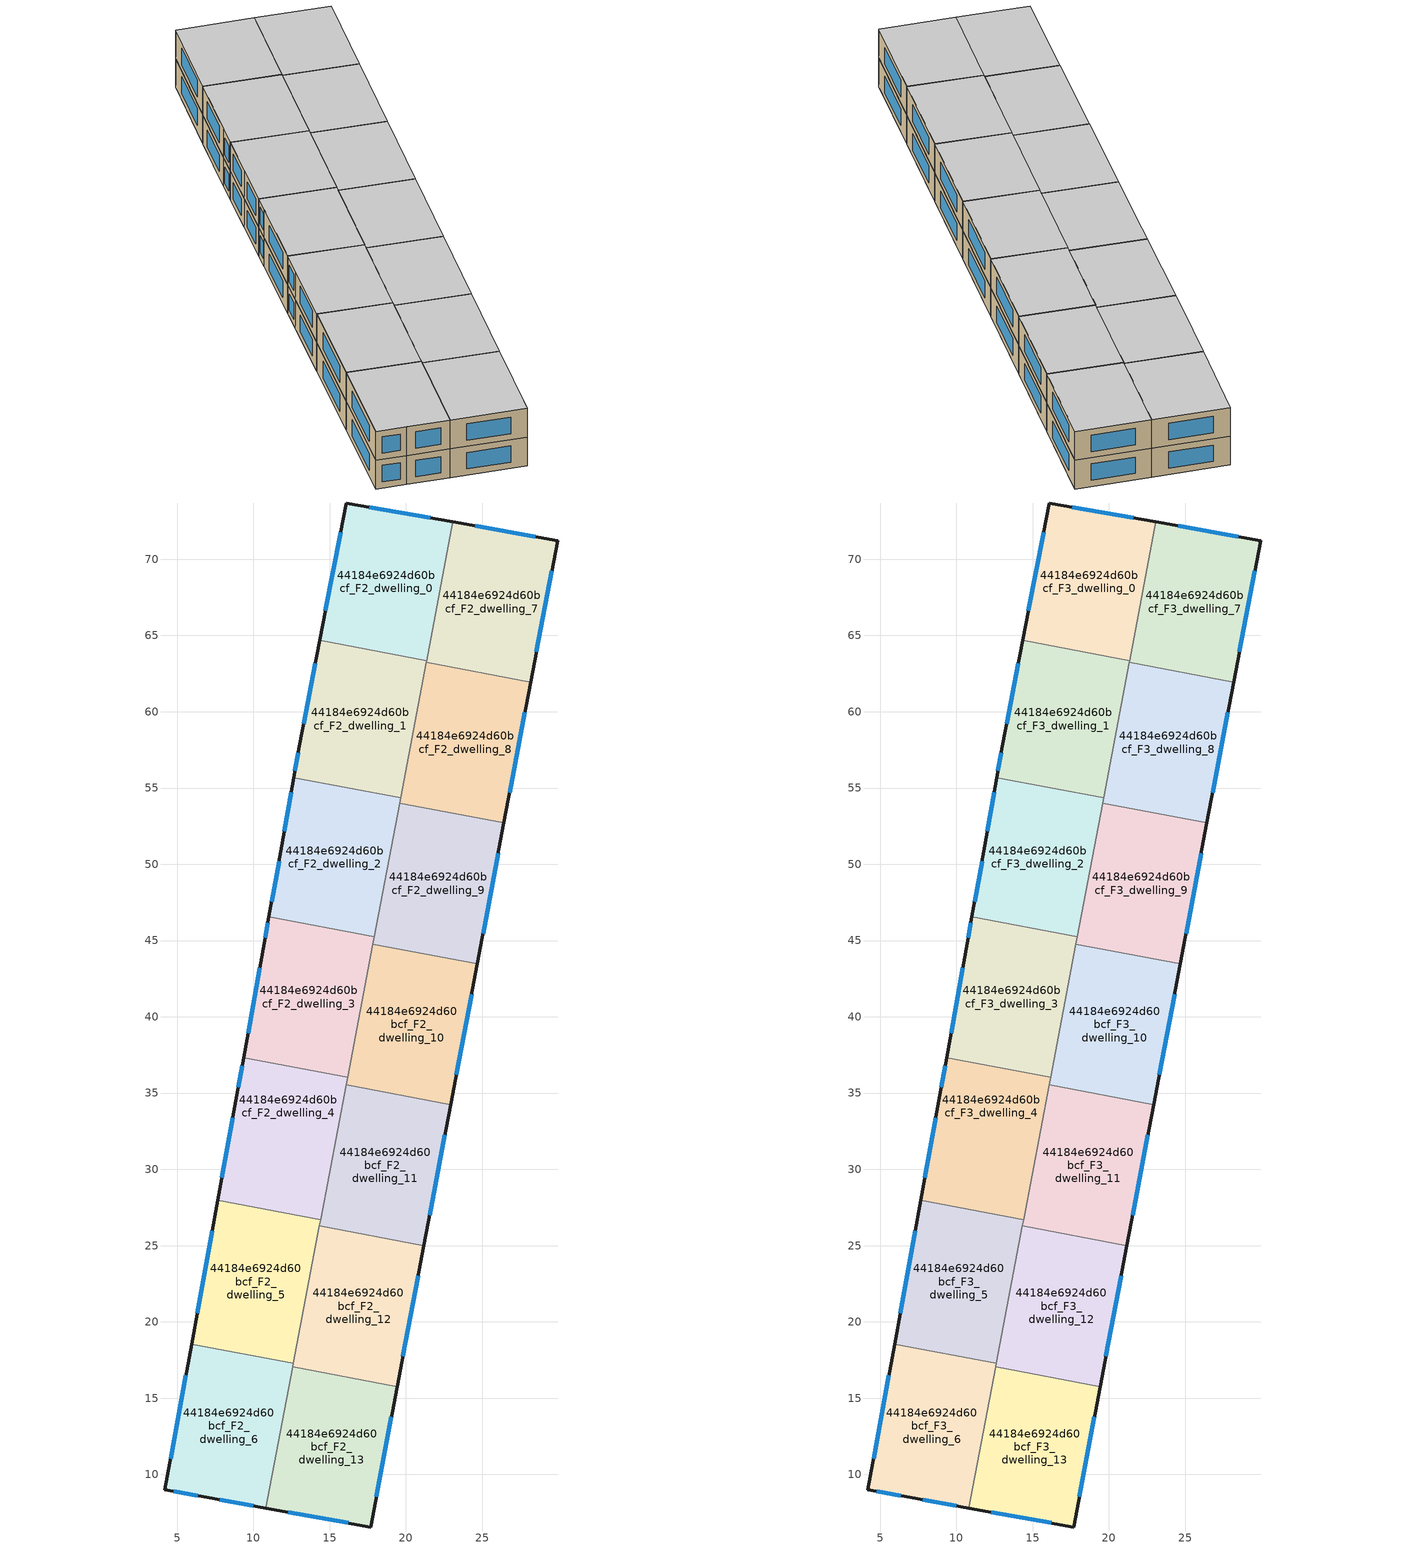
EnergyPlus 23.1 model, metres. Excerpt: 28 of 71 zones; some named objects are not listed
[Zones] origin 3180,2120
44184e6924d60bcf_F2_dwelling_0
 floor to 44184e6924d60bcf_F1_dwelling_0 (EU_floor_Construction): 23.08,72.44 21.36,63.35 14.35,64.68 16.1,73.68 z6
 wall outside (EU_wall_Construction): 23.08,72.44 16.1,73.68 14.35,64.68 z6:9
 wall to 44184e6924d60bcf_F2_dwelling_1 (EU_wall_Construction): 14.35,64.68 21.36,63.35 z6:9
 wall to 44184e6924d60bcf_F2_dwelling_7 (EU_wall_Construction): 21.36,63.35 23.08,72.44 z6:9
 window (EU_Window_Construction): 15.73,71.75 14.73,66.61 / 21.59,72.71 17.6,73.42 z6.64:8.36
44184e6924d60bcf_F2_dwelling_1
 floor to 44184e6924d60bcf_F1_dwelling_1 (EU_floor_Construction): 21.36,63.35 19.65,54.35 12.65,55.67 13.01,57.74 14.35,64.68 z6
 wall outside (EU_wall_Construction): 14.35,64.68 13.01,57.74 12.65,55.67 z6:9
 wall to 44184e6924d60bcf_F2_dwelling_2 (EU_wall_Construction): 12.65,55.67 19.65,54.35 z6:9
 wall to 44184e6924d60bcf_F2_dwelling_8 (EU_wall_Construction): 19.65,54.35 21.34,63.24 z6:9
 wall to 44184e6924d60bcf_F2_dwelling_7 (EU_wall_Construction): 21.34,63.24 21.36,63.35 z6:9
 window (EU_Window_Construction): 12.93,57.29 12.73,56.12 / 14.07,63.19 13.3,59.22 z6.64:8.36
44184e6924d60bcf_F2_dwelling_10
 floor to 44184e6924d60bcf_F1_dwelling_10 (EU_floor_Construction): 24.68,43.47 22.93,34.24 16.08,35.53 17.84,44.77 z6
 wall outside (EU_wall_Construction): 22.93,34.24 24.68,43.47 z6:9
 wall to 44184e6924d60bcf_F2_dwelling_9 (EU_wall_Construction): 24.68,43.47 17.84,44.77 z6:9
 wall to 44184e6924d60bcf_F2_dwelling_11 (EU_wall_Construction): 16.08,35.53 22.93,34.24 z6:9
 wall to 44184e6924d60bcf_F2_dwelling_3 (EU_wall_Construction): 17.84,44.77 16.18,36.03 z6:9
 wall to 44184e6924d60bcf_F2_dwelling_4 (EU_wall_Construction): 16.18,36.03 16.08,35.53 z6:9
 window (EU_Window_Construction): 23.3,36.21 24.3,41.49 z6.64:8.36
44184e6924d60bcf_F2_dwelling_11
 floor to 44184e6924d60bcf_F1_dwelling_11 (EU_floor_Construction): 22.93,34.24 21.18,25 14.33,26.3 16.08,35.53 z6
 wall outside (EU_wall_Construction): 21.18,25 22.93,34.24 z6:9
 wall to 44184e6924d60bcf_F2_dwelling_12 (EU_wall_Construction): 14.33,26.3 21.18,25 z6:9
 wall to 44184e6924d60bcf_F2_dwelling_4 (EU_wall_Construction): 16.08,35.53 14.41,26.7 z6:9
 wall to 44184e6924d60bcf_F2_dwelling_5 (EU_wall_Construction): 14.41,26.7 14.33,26.3 z6:9
 window (EU_Window_Construction): 21.55,26.98 22.55,32.26 z6.64:8.36
44184e6924d60bcf_F2_dwelling_12
 floor to 44184e6924d60bcf_F1_dwelling_12 (EU_floor_Construction): 21.18,25 19.43,15.76 12.58,17.06 14.33,26.3 z6
 wall outside (EU_wall_Construction): 19.43,15.76 21.18,25 z6:9
 wall to 44184e6924d60bcf_F2_dwelling_13 (EU_wall_Construction): 12.58,17.06 19.43,15.76 z6:9
 wall to 44184e6924d60bcf_F2_dwelling_5 (EU_wall_Construction): 14.33,26.3 12.62,17.28 z6:9
 wall to 44184e6924d60bcf_F2_dwelling_6 (EU_wall_Construction): 12.62,17.28 12.58,17.06 z6:9
 window (EU_Window_Construction): 19.8,17.74 20.8,23.02 z6.64:8.36
44184e6924d60bcf_F2_dwelling_13
 floor to 44184e6924d60bcf_F1_dwelling_13 (EU_floor_Construction): 19.43,15.76 17.68,6.56 10.83,7.79 12.58,17.06 z6
 wall outside (EU_wall_Construction): 10.83,7.79 17.68,6.56 19.43,15.76 z6:9
 wall to 44184e6924d60bcf_F2_dwelling_6 (EU_wall_Construction): 12.58,17.06 10.83,7.79 z6:9
 window (EU_Window_Construction): 18.05,8.53 19.05,13.79 / 12.29,7.53 16.21,6.82 z6.64:8.36
44184e6924d60bcf_F2_dwelling_2
 floor to 44184e6924d60bcf_F1_dwelling_2 (EU_floor_Construction): 19.65,54.35 17.92,45.24 11.02,46.55 11.87,51.21 12.65,55.67 z6
 wall outside (EU_wall_Construction): 12.65,55.67 11.87,51.21 11.02,46.55 z6:9
 wall to 44184e6924d60bcf_F2_dwelling_3 (EU_wall_Construction): 11.02,46.55 17.92,45.24 z6:9
 wall to 44184e6924d60bcf_F2_dwelling_9 (EU_wall_Construction): 17.92,45.24 19.59,54 z6:9
 wall to 44184e6924d60bcf_F2_dwelling_8 (EU_wall_Construction): 19.59,54 19.65,54.35 z6:9
 window (EU_Window_Construction): 11.69,50.21 11.2,47.55 / 12.48,54.72 12.04,52.16 z6.64:8.36
44184e6924d60bcf_F2_dwelling_3
 floor to 44184e6924d60bcf_F1_dwelling_3 (EU_floor_Construction): 17.92,45.24 16.18,36.03 9.36,37.32 10.71,44.82 11.02,46.55 z6
 wall outside (EU_wall_Construction): 11.02,46.55 10.71,44.82 9.36,37.32 z6:9
 wall to 44184e6924d60bcf_F2_dwelling_4 (EU_wall_Construction): 9.36,37.32 16.18,36.03 z6:9
 wall to 44184e6924d60bcf_F2_dwelling_9 (EU_wall_Construction): 17.84,44.77 17.92,45.24 z6:9
 window (EU_Window_Construction): 10.42,43.21 9.65,38.93 / 10.95,46.18 10.77,45.19 z6.64:8.36
44184e6924d60bcf_F2_dwelling_4
 floor to 44184e6924d60bcf_F1_dwelling_4 (EU_floor_Construction): 16.18,36.03 14.41,26.7 7.67,27.98 8.92,34.86 9.36,37.32 z6
 wall outside (EU_wall_Construction): 9.36,37.32 8.92,34.86 7.67,27.98 z6:9
 wall to 44184e6924d60bcf_F2_dwelling_5 (EU_wall_Construction): 7.67,27.98 14.41,26.7 z6:9
 window (EU_Window_Construction): 9.27,36.8 9.02,35.39 / 8.65,33.39 7.94,29.45 z6.64:8.36
44184e6924d60bcf_F2_dwelling_5
 floor to 44184e6924d60bcf_F1_dwelling_5 (EU_floor_Construction): 14.41,26.7 12.62,17.28 5.95,18.55 7.67,27.98 z6
 wall outside (EU_wall_Construction): 7.67,27.98 5.95,18.55 z6:9
 wall to 44184e6924d60bcf_F2_dwelling_6 (EU_wall_Construction): 5.95,18.55 12.62,17.28 z6:9
 window (EU_Window_Construction): 7.3,25.96 6.32,20.57 z6.64:8.36
44184e6924d60bcf_F2_dwelling_6
 floor to 44184e6924d60bcf_F1_dwelling_6 (EU_floor_Construction): 12.62,17.28 10.83,7.79 6.95,8.5 4.21,9 5.95,18.55 z6
 wall outside (EU_wall_Construction): 5.95,18.55 4.21,9 6.95,8.5 10.83,7.79 z6:9
 window (EU_Window_Construction): 5.57,16.5 4.58,11.04 / 7.78,8.35 10,7.94 / 4.79,8.89 6.37,8.6 z6.64:8.36
44184e6924d60bcf_F2_dwelling_7
 floor to 44184e6924d60bcf_F1_dwelling_7 (EU_floor_Construction): 29.94,71.22 28.18,61.94 21.34,63.24 23.08,72.44 z6
 wall outside (EU_wall_Construction): 28.18,61.94 29.94,71.22 23.08,72.44 z6:9
 wall to 44184e6924d60bcf_F2_dwelling_8 (EU_wall_Construction): 21.34,63.24 28.18,61.94 z6:9
 window (EU_Window_Construction): 28.47,71.48 24.55,72.18 / 28.56,63.93 29.56,69.23 z6.64:8.36
44184e6924d60bcf_F2_dwelling_8
 floor to 44184e6924d60bcf_F1_dwelling_8 (EU_floor_Construction): 28.18,61.94 26.43,52.71 19.59,54 21.34,63.24 z6
 wall outside (EU_wall_Construction): 26.43,52.71 28.18,61.94 z6:9
 wall to 44184e6924d60bcf_F2_dwelling_9 (EU_wall_Construction): 19.59,54 26.43,52.71 z6:9
 window (EU_Window_Construction): 26.81,54.69 27.81,59.97 z6.64:8.36
44184e6924d60bcf_F2_dwelling_9
 floor to 44184e6924d60bcf_F1_dwelling_9 (EU_floor_Construction): 26.43,52.71 24.68,43.47 17.84,44.77 19.59,54 z6
 wall outside (EU_wall_Construction): 24.68,43.47 26.43,52.71 z6:9
 window (EU_Window_Construction): 25.05,45.45 26.05,50.73 z6.64:8.36
44184e6924d60bcf_F3_dwelling_0
 floor to 44184e6924d60bcf_F2_dwelling_0 (EU_floor_Construction): 23.08,72.44 21.36,63.35 14.35,64.68 16.1,73.68 z9
 wall outside (EU_wall_Construction): 23.08,72.44 16.1,73.68 14.35,64.68 z9:12
 wall to 44184e6924d60bcf_F3_dwelling_1 (EU_wall_Construction): 14.35,64.68 21.36,63.35 z9:12
 wall to 44184e6924d60bcf_F3_dwelling_7 (EU_wall_Construction): 21.36,63.35 23.08,72.44 z9:12
 window (EU_Window_Construction): 15.73,71.75 14.73,66.61 / 21.59,72.71 17.6,73.42 z9.64:11.36
 ceiling to 44184e6924d60bcf_F4_dwelling_0 (EU_floor_Construction): 21.36,63.35 23.08,72.44 16.1,73.68 14.35,64.68 z12
44184e6924d60bcf_F3_dwelling_1
 floor to 44184e6924d60bcf_F2_dwelling_1 (EU_floor_Construction): 21.36,63.35 19.65,54.35 12.65,55.67 13.01,57.74 14.35,64.68 z9
 wall outside (EU_wall_Construction): 14.35,64.68 13.01,57.74 12.65,55.67 z9:12
 wall to 44184e6924d60bcf_F3_dwelling_2 (EU_wall_Construction): 12.65,55.67 19.65,54.35 z9:12
 wall to 44184e6924d60bcf_F3_dwelling_8 (EU_wall_Construction): 19.65,54.35 21.34,63.24 z9:12
 wall to 44184e6924d60bcf_F3_dwelling_7 (EU_wall_Construction): 21.34,63.24 21.36,63.35 z9:12
 window (EU_Window_Construction): 12.93,57.29 12.73,56.12 / 14.07,63.19 13.3,59.22 z9.64:11.36
 ceiling to 44184e6924d60bcf_F4_dwelling_1 (EU_floor_Construction): 19.65,54.35 21.36,63.35 14.35,64.68 13.01,57.74 12.65,55.67 z12
44184e6924d60bcf_F3_dwelling_10
 floor to 44184e6924d60bcf_F2_dwelling_10 (EU_floor_Construction): 24.68,43.47 22.93,34.24 16.08,35.53 17.84,44.77 z9
 wall outside (EU_wall_Construction): 22.93,34.24 24.68,43.47 z9:12
 wall to 44184e6924d60bcf_F3_dwelling_9 (EU_wall_Construction): 24.68,43.47 17.84,44.77 z9:12
 wall to 44184e6924d60bcf_F3_dwelling_11 (EU_wall_Construction): 16.08,35.53 22.93,34.24 z9:12
 wall to 44184e6924d60bcf_F3_dwelling_3 (EU_wall_Construction): 17.84,44.77 16.18,36.03 z9:12
 wall to 44184e6924d60bcf_F3_dwelling_4 (EU_wall_Construction): 16.18,36.03 16.08,35.53 z9:12
 window (EU_Window_Construction): 23.3,36.21 24.3,41.49 z9.64:11.36
 ceiling to 44184e6924d60bcf_F4_dwelling_10 (EU_floor_Construction): 22.93,34.24 24.68,43.47 17.84,44.77 16.08,35.53 z12
44184e6924d60bcf_F3_dwelling_11
 floor to 44184e6924d60bcf_F2_dwelling_11 (EU_floor_Construction): 22.93,34.24 21.18,25 14.33,26.3 16.08,35.53 z9
 wall outside (EU_wall_Construction): 21.18,25 22.93,34.24 z9:12
 wall to 44184e6924d60bcf_F3_dwelling_12 (EU_wall_Construction): 14.33,26.3 21.18,25 z9:12
 wall to 44184e6924d60bcf_F3_dwelling_4 (EU_wall_Construction): 16.08,35.53 14.41,26.7 z9:12
 wall to 44184e6924d60bcf_F3_dwelling_5 (EU_wall_Construction): 14.41,26.7 14.33,26.3 z9:12
 window (EU_Window_Construction): 21.55,26.98 22.55,32.26 z9.64:11.36
 ceiling to 44184e6924d60bcf_F4_dwelling_11 (EU_floor_Construction): 21.18,25 22.93,34.24 16.08,35.53 14.33,26.3 z12
44184e6924d60bcf_F3_dwelling_12
 floor to 44184e6924d60bcf_F2_dwelling_12 (EU_floor_Construction): 21.18,25 19.43,15.76 12.58,17.06 14.33,26.3 z9
 wall outside (EU_wall_Construction): 19.43,15.76 21.18,25 z9:12
 wall to 44184e6924d60bcf_F3_dwelling_13 (EU_wall_Construction): 12.58,17.06 19.43,15.76 z9:12
 wall to 44184e6924d60bcf_F3_dwelling_5 (EU_wall_Construction): 14.33,26.3 12.62,17.28 z9:12
 wall to 44184e6924d60bcf_F3_dwelling_6 (EU_wall_Construction): 12.62,17.28 12.58,17.06 z9:12
 window (EU_Window_Construction): 19.8,17.74 20.8,23.02 z9.64:11.36
 ceiling to 44184e6924d60bcf_F4_dwelling_12 (EU_floor_Construction): 19.43,15.76 21.18,25 14.33,26.3 12.58,17.06 z12
44184e6924d60bcf_F3_dwelling_13
 floor to 44184e6924d60bcf_F2_dwelling_13 (EU_floor_Construction): 19.43,15.76 17.68,6.56 10.83,7.79 12.58,17.06 z9
 wall outside (EU_wall_Construction): 10.83,7.79 17.68,6.56 19.43,15.76 z9:12
 wall to 44184e6924d60bcf_F3_dwelling_6 (EU_wall_Construction): 12.58,17.06 10.83,7.79 z9:12
 window (EU_Window_Construction): 18.05,8.53 19.05,13.79 / 12.29,7.53 16.21,6.82 z9.64:11.36
 ceiling to 44184e6924d60bcf_F4_dwelling_13 (EU_floor_Construction): 17.68,6.56 19.43,15.76 12.58,17.06 10.83,7.79 z12
44184e6924d60bcf_F3_dwelling_2
 floor to 44184e6924d60bcf_F2_dwelling_2 (EU_floor_Construction): 19.65,54.35 17.92,45.24 11.02,46.55 11.87,51.21 12.65,55.67 z9
 wall outside (EU_wall_Construction): 12.65,55.67 11.87,51.21 11.02,46.55 z9:12
 wall to 44184e6924d60bcf_F3_dwelling_3 (EU_wall_Construction): 11.02,46.55 17.92,45.24 z9:12
 wall to 44184e6924d60bcf_F3_dwelling_9 (EU_wall_Construction): 17.92,45.24 19.59,54 z9:12
 wall to 44184e6924d60bcf_F3_dwelling_8 (EU_wall_Construction): 19.59,54 19.65,54.35 z9:12
 window (EU_Window_Construction): 11.69,50.21 11.2,47.55 / 12.48,54.72 12.04,52.16 z9.64:11.36
 ceiling to 44184e6924d60bcf_F4_dwelling_2 (EU_floor_Construction): 17.92,45.24 19.65,54.35 12.65,55.67 11.87,51.21 11.02,46.55 z12
44184e6924d60bcf_F3_dwelling_3
 floor to 44184e6924d60bcf_F2_dwelling_3 (EU_floor_Construction): 17.92,45.24 16.18,36.03 9.36,37.32 10.71,44.82 11.02,46.55 z9
 wall outside (EU_wall_Construction): 11.02,46.55 10.71,44.82 9.36,37.32 z9:12
 wall to 44184e6924d60bcf_F3_dwelling_4 (EU_wall_Construction): 9.36,37.32 16.18,36.03 z9:12
 wall to 44184e6924d60bcf_F3_dwelling_9 (EU_wall_Construction): 17.84,44.77 17.92,45.24 z9:12
 window (EU_Window_Construction): 10.42,43.21 9.65,38.93 / 10.95,46.18 10.77,45.19 z9.64:11.36
 ceiling to 44184e6924d60bcf_F4_dwelling_3 (EU_floor_Construction): 16.18,36.03 17.92,45.24 11.02,46.55 10.71,44.82 9.36,37.32 z12
44184e6924d60bcf_F3_dwelling_4
 floor to 44184e6924d60bcf_F2_dwelling_4 (EU_floor_Construction): 16.18,36.03 14.41,26.7 7.67,27.98 8.92,34.86 9.36,37.32 z9
 wall outside (EU_wall_Construction): 9.36,37.32 8.92,34.86 7.67,27.98 z9:12
 wall to 44184e6924d60bcf_F3_dwelling_5 (EU_wall_Construction): 7.67,27.98 14.41,26.7 z9:12
 window (EU_Window_Construction): 9.27,36.8 9.02,35.39 / 8.65,33.39 7.94,29.45 z9.64:11.36
 ceiling to 44184e6924d60bcf_F4_dwelling_4 (EU_floor_Construction): 14.41,26.7 16.18,36.03 9.36,37.32 8.92,34.86 7.67,27.98 z12
44184e6924d60bcf_F3_dwelling_5
 floor to 44184e6924d60bcf_F2_dwelling_5 (EU_floor_Construction): 14.41,26.7 12.62,17.28 5.95,18.55 7.67,27.98 z9
 wall outside (EU_wall_Construction): 7.67,27.98 5.95,18.55 z9:12
 wall to 44184e6924d60bcf_F3_dwelling_6 (EU_wall_Construction): 5.95,18.55 12.62,17.28 z9:12
 window (EU_Window_Construction): 7.3,25.96 6.32,20.57 z9.64:11.36
 ceiling to 44184e6924d60bcf_F4_dwelling_5 (EU_floor_Construction): 12.62,17.28 14.41,26.7 7.67,27.98 5.95,18.55 z12
44184e6924d60bcf_F3_dwelling_6
 floor to 44184e6924d60bcf_F2_dwelling_6 (EU_floor_Construction): 12.62,17.28 10.83,7.79 6.95,8.5 4.21,9 5.95,18.55 z9
 wall outside (EU_wall_Construction): 5.95,18.55 4.21,9 6.95,8.5 10.83,7.79 z9:12
 window (EU_Window_Construction): 5.57,16.5 4.58,11.04 / 7.78,8.35 10,7.94 / 4.79,8.89 6.37,8.6 z9.64:11.36
 ceiling to 44184e6924d60bcf_F4_dwelling_6 (EU_floor_Construction): 10.83,7.79 12.62,17.28 5.95,18.55 4.21,9 6.95,8.5 z12
44184e6924d60bcf_F3_dwelling_7
 floor to 44184e6924d60bcf_F2_dwelling_7 (EU_floor_Construction): 29.94,71.22 28.18,61.94 21.34,63.24 23.08,72.44 z9
 wall outside (EU_wall_Construction): 28.18,61.94 29.94,71.22 23.08,72.44 z9:12
 wall to 44184e6924d60bcf_F3_dwelling_8 (EU_wall_Construction): 21.34,63.24 28.18,61.94 z9:12
 window (EU_Window_Construction): 28.47,71.48 24.55,72.18 / 28.56,63.93 29.56,69.23 z9.64:11.36
 ceiling to 44184e6924d60bcf_F4_dwelling_7 (EU_floor_Construction): 28.18,61.94 29.94,71.22 23.08,72.44 21.34,63.24 z12
44184e6924d60bcf_F3_dwelling_8
 floor to 44184e6924d60bcf_F2_dwelling_8 (EU_floor_Construction): 28.18,61.94 26.43,52.71 19.59,54 21.34,63.24 z9
 wall outside (EU_wall_Construction): 26.43,52.71 28.18,61.94 z9:12
 wall to 44184e6924d60bcf_F3_dwelling_9 (EU_wall_Construction): 19.59,54 26.43,52.71 z9:12
 window (EU_Window_Construction): 26.81,54.69 27.81,59.97 z9.64:11.36
 ceiling to 44184e6924d60bcf_F4_dwelling_8 (EU_floor_Construction): 26.43,52.71 28.18,61.94 21.34,63.24 19.59,54 z12
44184e6924d60bcf_F3_dwelling_9
 floor to 44184e6924d60bcf_F2_dwelling_9 (EU_floor_Construction): 26.43,52.71 24.68,43.47 17.84,44.77 19.59,54 z9
 wall outside (EU_wall_Construction): 24.68,43.47 26.43,52.71 z9:12
 window (EU_Window_Construction): 25.05,45.45 26.05,50.73 z9.64:11.36
 ceiling to 44184e6924d60bcf_F4_dwelling_9 (EU_floor_Construction): 24.68,43.47 26.43,52.71 19.59,54 17.84,44.77 z12
[Building]
EU S2 Campaign: North Axis=0; Terrain=City; Solar Distribution=FullExterior
[Site:Location]
Yerevan-Zvartnots.Intl.AP: Latitude=40.15; Longitude=44.383; Time Zone=4; Elevation=854
[SizingPeriod:WeatherFileDays]
AnnualSizingPeriod: Begin Month=1; Begin Day of Month=1; End Month=12; End Day of Month=31; Day of Week for Start Day=Monday; Use Weather File Daylight Saving Period=No; Use Weather File Rain and Snow Indicators=No
[MATERIAL]
EU_InternalMass_Material: Roughness=MediumRough; Thickness=0.1; Conductivity=1; Density=1800; Specific Heat=900; Thermal Absorptance=0.9; Solar Absorptance=0.7; Visible Absorptance=0.7
[MATERIAL:NOMASS] Roughness=MediumRough; Thermal Absorptance=0.9; Solar Absorptance=0.7; Visible Absorptance=0.7
Name | Thermal Resistance
EU_wall_NoMass | 1.05043
EU_floor_NoMass | 0.478065
[WINDOWMATERIAL:SIMPLEGLAZINGSYSTEM]
EU_Window_SimpleGlazing: UFactor=2.5566; Solar Heat Gain Coefficient=0.75; Visible Transmittance=0.75
[CONSTRUCTION]
EU_wall_Construction: EU_wall_NoMass
EU_floor_Construction: EU_floor_NoMass
EU_Window_Construction: EU_Window_SimpleGlazing
EU_InternalMass_Construction: EU_InternalMass_Material
[ZONE] Type=1; Multiplier=1; Ceiling Height=autocalculate; Floor Area=autocalculate; Part of Total Floor Area=Yes
Name | Volume
44184e6924d60bcf_F2_dwelling_0; 44184e6924d60bcf_F3_dwelling_0 | 196.441
44184e6924d60bcf_F2_dwelling_1; 44184e6924d60bcf_F3_dwelling_1; 44184e6924d60bcf_F2_dwelling_4; 44184e6924d60bcf_F3_dwelling_4 | 196.445
44184e6924d60bcf_F2_dwelling_10; 44184e6924d60bcf_F3_dwelling_10; 44184e6924d60bcf_F2_dwelling_11; 44184e6924d60bcf_F3_dwelling_11; 44184e6924d60bcf_F2_dwelling_12; 44184e6924d60bcf_F3_dwelling_12 | 196.452
44184e6924d60bcf_F2_dwelling_13; 44184e6924d60bcf_F3_dwelling_13 | 196.461
44184e6924d60bcf_F2_dwelling_2; 44184e6924d60bcf_F3_dwelling_2; 44184e6924d60bcf_F2_dwelling_6; 44184e6924d60bcf_F3_dwelling_6 | 196.449
44184e6924d60bcf_F2_dwelling_3; 44184e6924d60bcf_F3_dwelling_3 | 196.421
44184e6924d60bcf_F2_dwelling_5; 44184e6924d60bcf_F3_dwelling_5 | 196.435
44184e6924d60bcf_F2_dwelling_7; 44184e6924d60bcf_F3_dwelling_7 | 196.453
44184e6924d60bcf_F2_dwelling_8; 44184e6924d60bcf_F3_dwelling_8 | 196.447
44184e6924d60bcf_F2_dwelling_9; 44184e6924d60bcf_F3_dwelling_9 | 196.46
[INTERNALMASS] Construction=EU_InternalMass_Construction
Name | Zone or ZoneList | Surface Area
44184e6924d60bcf_F2_dwelling_0_EU_InternalMass | 44184e6924d60bcf_F2_dwelling_0 | 65.4804
44184e6924d60bcf_F2_dwelling_1_EU_InternalMass | 44184e6924d60bcf_F2_dwelling_1 | 65.4817
44184e6924d60bcf_F2_dwelling_2_EU_InternalMass | 44184e6924d60bcf_F2_dwelling_2 | 65.4833
44184e6924d60bcf_F2_dwelling_3_EU_InternalMass | 44184e6924d60bcf_F2_dwelling_3 | 65.4736
44184e6924d60bcf_F2_dwelling_4_EU_InternalMass | 44184e6924d60bcf_F2_dwelling_4 | 65.4818
44184e6924d60bcf_F2_dwelling_5_EU_InternalMass | 44184e6924d60bcf_F2_dwelling_5 | 65.4783
44184e6924d60bcf_F2_dwelling_6_EU_InternalMass | 44184e6924d60bcf_F2_dwelling_6 | 65.483
44184e6924d60bcf_F2_dwelling_7_EU_InternalMass | 44184e6924d60bcf_F2_dwelling_7 | 65.4846
44184e6924d60bcf_F2_dwelling_8_EU_InternalMass | 44184e6924d60bcf_F2_dwelling_8 | 65.4822
44184e6924d60bcf_F2_dwelling_9_EU_InternalMass | 44184e6924d60bcf_F2_dwelling_9 | 65.4865
44184e6924d60bcf_F2_dwelling_10_EU_InternalMass | 44184e6924d60bcf_F2_dwelling_10 | 65.484
44184e6924d60bcf_F2_dwelling_11_EU_InternalMass | 44184e6924d60bcf_F2_dwelling_11 | 65.484
44184e6924d60bcf_F2_dwelling_12_EU_InternalMass | 44184e6924d60bcf_F2_dwelling_12 | 65.484
44184e6924d60bcf_F2_dwelling_13_EU_InternalMass | 44184e6924d60bcf_F2_dwelling_13 | 65.4872
44184e6924d60bcf_F3_dwelling_0_EU_InternalMass | 44184e6924d60bcf_F3_dwelling_0 | 65.4804
44184e6924d60bcf_F3_dwelling_1_EU_InternalMass | 44184e6924d60bcf_F3_dwelling_1 | 65.4817
44184e6924d60bcf_F3_dwelling_2_EU_InternalMass | 44184e6924d60bcf_F3_dwelling_2 | 65.4833
44184e6924d60bcf_F3_dwelling_3_EU_InternalMass | 44184e6924d60bcf_F3_dwelling_3 | 65.4736
44184e6924d60bcf_F3_dwelling_4_EU_InternalMass | 44184e6924d60bcf_F3_dwelling_4 | 65.4818
44184e6924d60bcf_F3_dwelling_5_EU_InternalMass | 44184e6924d60bcf_F3_dwelling_5 | 65.4783
44184e6924d60bcf_F3_dwelling_6_EU_InternalMass | 44184e6924d60bcf_F3_dwelling_6 | 65.483
44184e6924d60bcf_F3_dwelling_7_EU_InternalMass | 44184e6924d60bcf_F3_dwelling_7 | 65.4846
44184e6924d60bcf_F3_dwelling_8_EU_InternalMass | 44184e6924d60bcf_F3_dwelling_8 | 65.4822
44184e6924d60bcf_F3_dwelling_9_EU_InternalMass | 44184e6924d60bcf_F3_dwelling_9 | 65.4865
44184e6924d60bcf_F3_dwelling_10_EU_InternalMass | 44184e6924d60bcf_F3_dwelling_10 | 65.484
44184e6924d60bcf_F3_dwelling_11_EU_InternalMass | 44184e6924d60bcf_F3_dwelling_11 | 65.484
44184e6924d60bcf_F3_dwelling_12_EU_InternalMass | 44184e6924d60bcf_F3_dwelling_12 | 65.484
44184e6924d60bcf_F3_dwelling_13_EU_InternalMass | 44184e6924d60bcf_F3_dwelling_13 | 65.4872
[OTHEREQUIPMENT] Fuel Type=Electricity; Design Level Calculation Method=Watts/Area; Power per Zone Floor Area=1; Fraction Latent=0; Fraction Radiant=0; Fraction Lost=0; Carbon Dioxide Generation Rate=0; EndUse Subcategory=EU_Step8_InternalGains
Name | Zone or ZoneList or Space or SpaceList | Schedule
EU_Step8_InternalGain_44184e6924d60bcf_F2_dwelling_0_f000 | 44184e6924d60bcf_F2_dwelling_0 | EU_Step8_GainSchedule_44184e6924d60bcf_F2_dwelling_0_f000
EU_Step8_InternalGain_44184e6924d60bcf_F2_dwelling_1_f000 | 44184e6924d60bcf_F2_dwelling_1 | EU_Step8_GainSchedule_44184e6924d60bcf_F2_dwelling_1_f000
EU_Step8_InternalGain_44184e6924d60bcf_F2_dwelling_2_f000 | 44184e6924d60bcf_F2_dwelling_2 | EU_Step8_GainSchedule_44184e6924d60bcf_F2_dwelling_2_f000
EU_Step8_InternalGain_44184e6924d60bcf_F2_dwelling_3_f000 | 44184e6924d60bcf_F2_dwelling_3 | EU_Step8_GainSchedule_44184e6924d60bcf_F2_dwelling_3_f000
EU_Step8_InternalGain_44184e6924d60bcf_F2_dwelling_4_f000 | 44184e6924d60bcf_F2_dwelling_4 | EU_Step8_GainSchedule_44184e6924d60bcf_F2_dwelling_4_f000
EU_Step8_InternalGain_44184e6924d60bcf_F2_dwelling_5_f000 | 44184e6924d60bcf_F2_dwelling_5 | EU_Step8_GainSchedule_44184e6924d60bcf_F2_dwelling_5_f000
EU_Step8_InternalGain_44184e6924d60bcf_F2_dwelling_6_f000 | 44184e6924d60bcf_F2_dwelling_6 | EU_Step8_GainSchedule_44184e6924d60bcf_F2_dwelling_6_f000
EU_Step8_InternalGain_44184e6924d60bcf_F2_dwelling_7_f000 | 44184e6924d60bcf_F2_dwelling_7 | EU_Step8_GainSchedule_44184e6924d60bcf_F2_dwelling_7_f000
EU_Step8_InternalGain_44184e6924d60bcf_F2_dwelling_8_f000 | 44184e6924d60bcf_F2_dwelling_8 | EU_Step8_GainSchedule_44184e6924d60bcf_F2_dwelling_8_f000
EU_Step8_InternalGain_44184e6924d60bcf_F2_dwelling_9_f000 | 44184e6924d60bcf_F2_dwelling_9 | EU_Step8_GainSchedule_44184e6924d60bcf_F2_dwelling_9_f000
EU_Step8_InternalGain_44184e6924d60bcf_F2_dwelling_10_f000 | 44184e6924d60bcf_F2_dwelling_10 | EU_Step8_GainSchedule_44184e6924d60bcf_F2_dwelling_10_f000
EU_Step8_InternalGain_44184e6924d60bcf_F2_dwelling_11_f000 | 44184e6924d60bcf_F2_dwelling_11 | EU_Step8_GainSchedule_44184e6924d60bcf_F2_dwelling_11_f000
EU_Step8_InternalGain_44184e6924d60bcf_F2_dwelling_12_f000 | 44184e6924d60bcf_F2_dwelling_12 | EU_Step8_GainSchedule_44184e6924d60bcf_F2_dwelling_12_f000
EU_Step8_InternalGain_44184e6924d60bcf_F2_dwelling_13_f000 | 44184e6924d60bcf_F2_dwelling_13 | EU_Step8_GainSchedule_44184e6924d60bcf_F2_dwelling_13_f000
EU_Step8_InternalGain_44184e6924d60bcf_F3_dwelling_0_f000 | 44184e6924d60bcf_F3_dwelling_0 | EU_Step8_GainSchedule_44184e6924d60bcf_F3_dwelling_0_f000
EU_Step8_InternalGain_44184e6924d60bcf_F3_dwelling_1_f000 | 44184e6924d60bcf_F3_dwelling_1 | EU_Step8_GainSchedule_44184e6924d60bcf_F3_dwelling_1_f000
EU_Step8_InternalGain_44184e6924d60bcf_F3_dwelling_2_f000 | 44184e6924d60bcf_F3_dwelling_2 | EU_Step8_GainSchedule_44184e6924d60bcf_F3_dwelling_2_f000
EU_Step8_InternalGain_44184e6924d60bcf_F3_dwelling_3_f000 | 44184e6924d60bcf_F3_dwelling_3 | EU_Step8_GainSchedule_44184e6924d60bcf_F3_dwelling_3_f000
EU_Step8_InternalGain_44184e6924d60bcf_F3_dwelling_4_f000 | 44184e6924d60bcf_F3_dwelling_4 | EU_Step8_GainSchedule_44184e6924d60bcf_F3_dwelling_4_f000
EU_Step8_InternalGain_44184e6924d60bcf_F3_dwelling_5_f000 | 44184e6924d60bcf_F3_dwelling_5 | EU_Step8_GainSchedule_44184e6924d60bcf_F3_dwelling_5_f000
EU_Step8_InternalGain_44184e6924d60bcf_F3_dwelling_6_f000 | 44184e6924d60bcf_F3_dwelling_6 | EU_Step8_GainSchedule_44184e6924d60bcf_F3_dwelling_6_f000
EU_Step8_InternalGain_44184e6924d60bcf_F3_dwelling_7_f000 | 44184e6924d60bcf_F3_dwelling_7 | EU_Step8_GainSchedule_44184e6924d60bcf_F3_dwelling_7_f000
EU_Step8_InternalGain_44184e6924d60bcf_F3_dwelling_8_f000 | 44184e6924d60bcf_F3_dwelling_8 | EU_Step8_GainSchedule_44184e6924d60bcf_F3_dwelling_8_f000
EU_Step8_InternalGain_44184e6924d60bcf_F3_dwelling_9_f000 | 44184e6924d60bcf_F3_dwelling_9 | EU_Step8_GainSchedule_44184e6924d60bcf_F3_dwelling_9_f000
EU_Step8_InternalGain_44184e6924d60bcf_F3_dwelling_10_f000 | 44184e6924d60bcf_F3_dwelling_10 | EU_Step8_GainSchedule_44184e6924d60bcf_F3_dwelling_10_f000
EU_Step8_InternalGain_44184e6924d60bcf_F3_dwelling_11_f000 | 44184e6924d60bcf_F3_dwelling_11 | EU_Step8_GainSchedule_44184e6924d60bcf_F3_dwelling_11_f000
EU_Step8_InternalGain_44184e6924d60bcf_F3_dwelling_12_f000 | 44184e6924d60bcf_F3_dwelling_12 | EU_Step8_GainSchedule_44184e6924d60bcf_F3_dwelling_12_f000
EU_Step8_InternalGain_44184e6924d60bcf_F3_dwelling_13_f000 | 44184e6924d60bcf_F3_dwelling_13 | EU_Step8_GainSchedule_44184e6924d60bcf_F3_dwelling_13_f000
[ZONEVENTILATION:DESIGNFLOWRATE] Schedule=EU_AlwaysOn; Design Flow Rate Calculation Method=AirChanges/Hour; Air Changes per Hour=0.557805; Ventilation Type=Natural; Fan Pressure Rise=0; Fan Total Efficiency=1; Constant Term Coefficient=1; Temperature Term Coefficient=0; Velocity Term Coefficient=0; Velocity Squared Term Coefficient=0; Minimum Indoor Temperature=-100; Maximum Indoor Temperature=100; Delta Temperature=-100; Minimum Outdoor Temperature=-100; Maximum Outdoor Temperature=100; Maximum Wind Speed=40
Name | Zone or ZoneList or Space or SpaceList
EU_ConstantAir_44184e6924d60bcf_F2_dwelling_0 | 44184e6924d60bcf_F2_dwelling_0
EU_ConstantAir_44184e6924d60bcf_F2_dwelling_1 | 44184e6924d60bcf_F2_dwelling_1
EU_ConstantAir_44184e6924d60bcf_F2_dwelling_2 | 44184e6924d60bcf_F2_dwelling_2
EU_ConstantAir_44184e6924d60bcf_F2_dwelling_3 | 44184e6924d60bcf_F2_dwelling_3
EU_ConstantAir_44184e6924d60bcf_F2_dwelling_4 | 44184e6924d60bcf_F2_dwelling_4
EU_ConstantAir_44184e6924d60bcf_F2_dwelling_5 | 44184e6924d60bcf_F2_dwelling_5
EU_ConstantAir_44184e6924d60bcf_F2_dwelling_6 | 44184e6924d60bcf_F2_dwelling_6
EU_ConstantAir_44184e6924d60bcf_F2_dwelling_7 | 44184e6924d60bcf_F2_dwelling_7
EU_ConstantAir_44184e6924d60bcf_F2_dwelling_8 | 44184e6924d60bcf_F2_dwelling_8
EU_ConstantAir_44184e6924d60bcf_F2_dwelling_9 | 44184e6924d60bcf_F2_dwelling_9
EU_ConstantAir_44184e6924d60bcf_F2_dwelling_10 | 44184e6924d60bcf_F2_dwelling_10
EU_ConstantAir_44184e6924d60bcf_F2_dwelling_11 | 44184e6924d60bcf_F2_dwelling_11
EU_ConstantAir_44184e6924d60bcf_F2_dwelling_12 | 44184e6924d60bcf_F2_dwelling_12
EU_ConstantAir_44184e6924d60bcf_F2_dwelling_13 | 44184e6924d60bcf_F2_dwelling_13
EU_ConstantAir_44184e6924d60bcf_F3_dwelling_0 | 44184e6924d60bcf_F3_dwelling_0
EU_ConstantAir_44184e6924d60bcf_F3_dwelling_1 | 44184e6924d60bcf_F3_dwelling_1
EU_ConstantAir_44184e6924d60bcf_F3_dwelling_2 | 44184e6924d60bcf_F3_dwelling_2
EU_ConstantAir_44184e6924d60bcf_F3_dwelling_3 | 44184e6924d60bcf_F3_dwelling_3
EU_ConstantAir_44184e6924d60bcf_F3_dwelling_4 | 44184e6924d60bcf_F3_dwelling_4
EU_ConstantAir_44184e6924d60bcf_F3_dwelling_5 | 44184e6924d60bcf_F3_dwelling_5
EU_ConstantAir_44184e6924d60bcf_F3_dwelling_6 | 44184e6924d60bcf_F3_dwelling_6
EU_ConstantAir_44184e6924d60bcf_F3_dwelling_7 | 44184e6924d60bcf_F3_dwelling_7
EU_ConstantAir_44184e6924d60bcf_F3_dwelling_8 | 44184e6924d60bcf_F3_dwelling_8
EU_ConstantAir_44184e6924d60bcf_F3_dwelling_9 | 44184e6924d60bcf_F3_dwelling_9
EU_ConstantAir_44184e6924d60bcf_F3_dwelling_10 | 44184e6924d60bcf_F3_dwelling_10
EU_ConstantAir_44184e6924d60bcf_F3_dwelling_11 | 44184e6924d60bcf_F3_dwelling_11
EU_ConstantAir_44184e6924d60bcf_F3_dwelling_12 | 44184e6924d60bcf_F3_dwelling_12
EU_ConstantAir_44184e6924d60bcf_F3_dwelling_13 | 44184e6924d60bcf_F3_dwelling_13
[HVACTEMPLATE:ZONE:IDEALLOADSAIRSYSTEM] System Availability Schedule=EU_AlwaysOn; Maximum Heating Supply Air Temperature=50; Minimum Cooling Supply Air Temperature=13; Maximum Heating Supply Air Humidity Ratio=0.0156; Minimum Cooling Supply Air Humidity Ratio=0.0077; Heating Limit=NoLimit; Cooling Limit=NoLimit; Heating Availability Schedule=EU_AlwaysOn; Cooling Availability Schedule=EU_CoolingOff; Dehumidification Control Type=ConstantSensibleHeatRatio; Cooling Sensible Heat Ratio=0.7; Dehumidification Setpoint=60; Humidification Control Type=None; Humidification Setpoint=30; Outdoor Air Method=None; Outdoor Air Flow Rate per Person=0.00944; Outdoor Air Flow Rate per Zone Floor Area=0; Outdoor Air Flow Rate per Zone=0; Demand Controlled Ventilation Type=None; Outdoor Air Economizer Type=NoEconomizer; Heat Recovery Type=None; Sensible Heat Recovery Effectiveness=0.7; Latent Heat Recovery Effectiveness=0.65
Name | Template Thermostat
44184e6924d60bcf_F2_dwelling_0 | EU_HeatOnly_44184e6924d60bcf_F2_dwelling_0
44184e6924d60bcf_F2_dwelling_1 | EU_HeatOnly_44184e6924d60bcf_F2_dwelling_1
44184e6924d60bcf_F2_dwelling_2 | EU_HeatOnly_44184e6924d60bcf_F2_dwelling_2
44184e6924d60bcf_F2_dwelling_3 | EU_HeatOnly_44184e6924d60bcf_F2_dwelling_3
44184e6924d60bcf_F2_dwelling_4 | EU_HeatOnly_44184e6924d60bcf_F2_dwelling_4
44184e6924d60bcf_F2_dwelling_5 | EU_HeatOnly_44184e6924d60bcf_F2_dwelling_5
44184e6924d60bcf_F2_dwelling_6 | EU_HeatOnly_44184e6924d60bcf_F2_dwelling_6
44184e6924d60bcf_F2_dwelling_7 | EU_HeatOnly_44184e6924d60bcf_F2_dwelling_7
44184e6924d60bcf_F2_dwelling_8 | EU_HeatOnly_44184e6924d60bcf_F2_dwelling_8
44184e6924d60bcf_F2_dwelling_9 | EU_HeatOnly_44184e6924d60bcf_F2_dwelling_9
44184e6924d60bcf_F2_dwelling_10 | EU_HeatOnly_44184e6924d60bcf_F2_dwelling_10
44184e6924d60bcf_F2_dwelling_11 | EU_HeatOnly_44184e6924d60bcf_F2_dwelling_11
44184e6924d60bcf_F2_dwelling_12 | EU_HeatOnly_44184e6924d60bcf_F2_dwelling_12
44184e6924d60bcf_F2_dwelling_13 | EU_HeatOnly_44184e6924d60bcf_F2_dwelling_13
44184e6924d60bcf_F3_dwelling_0 | EU_HeatOnly_44184e6924d60bcf_F3_dwelling_0
44184e6924d60bcf_F3_dwelling_1 | EU_HeatOnly_44184e6924d60bcf_F3_dwelling_1
44184e6924d60bcf_F3_dwelling_2 | EU_HeatOnly_44184e6924d60bcf_F3_dwelling_2
44184e6924d60bcf_F3_dwelling_3 | EU_HeatOnly_44184e6924d60bcf_F3_dwelling_3
44184e6924d60bcf_F3_dwelling_4 | EU_HeatOnly_44184e6924d60bcf_F3_dwelling_4
44184e6924d60bcf_F3_dwelling_5 | EU_HeatOnly_44184e6924d60bcf_F3_dwelling_5
44184e6924d60bcf_F3_dwelling_6 | EU_HeatOnly_44184e6924d60bcf_F3_dwelling_6
44184e6924d60bcf_F3_dwelling_7 | EU_HeatOnly_44184e6924d60bcf_F3_dwelling_7
44184e6924d60bcf_F3_dwelling_8 | EU_HeatOnly_44184e6924d60bcf_F3_dwelling_8
44184e6924d60bcf_F3_dwelling_9 | EU_HeatOnly_44184e6924d60bcf_F3_dwelling_9
44184e6924d60bcf_F3_dwelling_10 | EU_HeatOnly_44184e6924d60bcf_F3_dwelling_10
44184e6924d60bcf_F3_dwelling_11 | EU_HeatOnly_44184e6924d60bcf_F3_dwelling_11
44184e6924d60bcf_F3_dwelling_12 | EU_HeatOnly_44184e6924d60bcf_F3_dwelling_12
44184e6924d60bcf_F3_dwelling_13 | EU_HeatOnly_44184e6924d60bcf_F3_dwelling_13
[SIZING:ZONE] Zone Cooling Design Supply Air Temperature Input Method=SupplyAirTemperature; Zone Cooling Design Supply Air Temperature=13; Zone Heating Design Supply Air Temperature Input Method=SupplyAirTemperature; Zone Heating Design Supply Air Temperature=50; Zone Cooling Design Supply Air Humidity Ratio=0.008; Zone Heating Design Supply Air Humidity Ratio=0.008; Cooling Design Air Flow Method=DesignDay; Cooling Design Air Flow Rate=0; Cooling Minimum Air Flow per Zone Floor Area=0.000762; Cooling Minimum Air Flow=0; Cooling Minimum Air Flow Fraction=0.2; Heating Design Air Flow Method=DesignDay; Heating Design Air Flow Rate=0; Heating Maximum Air Flow per Zone Floor Area=0.002032; Heating Maximum Air Flow=0.141576; Heating Maximum Air Flow Fraction=0.3; Account for Dedicated Outdoor Air System=No; Dedicated Outdoor Air System Control Strategy=NeutralSupplyAir; Dedicated Outdoor Air Low Setpoint Temperature for Design=autosize; Dedicated Outdoor Air High Setpoint Temperature for Design=autosize; Zone Load Sizing Method=Sensible Load Only No Latent Load; Zone Latent Cooling Design Supply Air Humidity Ratio Input Method=HumidityRatioDifference; Zone Cooling Design Supply Air Humidity Ratio Difference=0.005; Zone Latent Heating Design Supply Air Humidity Ratio Input Method=HumidityRatioDifference; Zone Humidification Design Supply Air Humidity Ratio Difference=0.005
44184e6924d60bcf_F2_dwelling_0; 44184e6924d60bcf_F2_dwelling_1; 44184e6924d60bcf_F2_dwelling_2; 44184e6924d60bcf_F2_dwelling_3; 44184e6924d60bcf_F2_dwelling_4; 44184e6924d60bcf_F2_dwelling_5; 44184e6924d60bcf_F2_dwelling_6; 44184e6924d60bcf_F2_dwelling_7; 44184e6924d60bcf_F2_dwelling_8; 44184e6924d60bcf_F2_dwelling_9; 44184e6924d60bcf_F2_dwelling_10; 44184e6924d60bcf_F2_dwelling_11; 44184e6924d60bcf_F2_dwelling_12; 44184e6924d60bcf_F2_dwelling_13; 44184e6924d60bcf_F3_dwelling_0; 44184e6924d60bcf_F3_dwelling_1; 44184e6924d60bcf_F3_dwelling_2; 44184e6924d60bcf_F3_dwelling_3; 44184e6924d60bcf_F3_dwelling_4; 44184e6924d60bcf_F3_dwelling_5; 44184e6924d60bcf_F3_dwelling_6; 44184e6924d60bcf_F3_dwelling_7; 44184e6924d60bcf_F3_dwelling_8; 44184e6924d60bcf_F3_dwelling_9; 44184e6924d60bcf_F3_dwelling_10; 44184e6924d60bcf_F3_dwelling_11; 44184e6924d60bcf_F3_dwelling_12; 44184e6924d60bcf_F3_dwelling_13
[SCHEDULE:CONSTANT]
Name | Hourly Value
EU_AlwaysOn | 1
EU_CoolingOff | 0
[SCHEDULE:FILE] Column Number=1; Rows to Skip at Top=0; Number of Hours of Data=8760; Column Separator=Comma; Interpolate to Timestep=No; Minutes per Item=60; Adjust Schedule for Daylight Savings=Yes
Name | File
EU_Step8_GainSchedule_44184e6924d60bcf_F2_dwelling_0_f000 | ../../schedules/44184e6924d60bcf/44184e6924d60bcf_F2_dwelling_0_f000_gain.csv
EU_Step8_GainSchedule_44184e6924d60bcf_F2_dwelling_1_f000 | ../../schedules/44184e6924d60bcf/44184e6924d60bcf_F2_dwelling_1_f000_gain.csv
EU_Step8_GainSchedule_44184e6924d60bcf_F2_dwelling_2_f000 | ../../schedules/44184e6924d60bcf/44184e6924d60bcf_F2_dwelling_2_f000_gain.csv
EU_Step8_GainSchedule_44184e6924d60bcf_F2_dwelling_3_f000 | ../../schedules/44184e6924d60bcf/44184e6924d60bcf_F2_dwelling_3_f000_gain.csv
EU_Step8_GainSchedule_44184e6924d60bcf_F2_dwelling_4_f000 | ../../schedules/44184e6924d60bcf/44184e6924d60bcf_F2_dwelling_4_f000_gain.csv
EU_Step8_GainSchedule_44184e6924d60bcf_F2_dwelling_5_f000 | ../../schedules/44184e6924d60bcf/44184e6924d60bcf_F2_dwelling_5_f000_gain.csv
EU_Step8_GainSchedule_44184e6924d60bcf_F2_dwelling_6_f000 | ../../schedules/44184e6924d60bcf/44184e6924d60bcf_F2_dwelling_6_f000_gain.csv
EU_Step8_GainSchedule_44184e6924d60bcf_F2_dwelling_7_f000 | ../../schedules/44184e6924d60bcf/44184e6924d60bcf_F2_dwelling_7_f000_gain.csv
EU_Step8_GainSchedule_44184e6924d60bcf_F2_dwelling_8_f000 | ../../schedules/44184e6924d60bcf/44184e6924d60bcf_F2_dwelling_8_f000_gain.csv
EU_Step8_GainSchedule_44184e6924d60bcf_F2_dwelling_9_f000 | ../../schedules/44184e6924d60bcf/44184e6924d60bcf_F2_dwelling_9_f000_gain.csv
EU_Step8_GainSchedule_44184e6924d60bcf_F2_dwelling_10_f000 | ../../schedules/44184e6924d60bcf/44184e6924d60bcf_F2_dwelling_10_f000_gain.csv
EU_Step8_GainSchedule_44184e6924d60bcf_F2_dwelling_11_f000 | ../../schedules/44184e6924d60bcf/44184e6924d60bcf_F2_dwelling_11_f000_gain.csv
EU_Step8_GainSchedule_44184e6924d60bcf_F2_dwelling_12_f000 | ../../schedules/44184e6924d60bcf/44184e6924d60bcf_F2_dwelling_12_f000_gain.csv
EU_Step8_GainSchedule_44184e6924d60bcf_F2_dwelling_13_f000 | ../../schedules/44184e6924d60bcf/44184e6924d60bcf_F2_dwelling_13_f000_gain.csv
EU_Step8_GainSchedule_44184e6924d60bcf_F3_dwelling_0_f000 | ../../schedules/44184e6924d60bcf/44184e6924d60bcf_F3_dwelling_0_f000_gain.csv
EU_Step8_GainSchedule_44184e6924d60bcf_F3_dwelling_1_f000 | ../../schedules/44184e6924d60bcf/44184e6924d60bcf_F3_dwelling_1_f000_gain.csv
EU_Step8_GainSchedule_44184e6924d60bcf_F3_dwelling_2_f000 | ../../schedules/44184e6924d60bcf/44184e6924d60bcf_F3_dwelling_2_f000_gain.csv
EU_Step8_GainSchedule_44184e6924d60bcf_F3_dwelling_3_f000 | ../../schedules/44184e6924d60bcf/44184e6924d60bcf_F3_dwelling_3_f000_gain.csv
EU_Step8_GainSchedule_44184e6924d60bcf_F3_dwelling_4_f000 | ../../schedules/44184e6924d60bcf/44184e6924d60bcf_F3_dwelling_4_f000_gain.csv
EU_Step8_GainSchedule_44184e6924d60bcf_F3_dwelling_5_f000 | ../../schedules/44184e6924d60bcf/44184e6924d60bcf_F3_dwelling_5_f000_gain.csv
EU_Step8_GainSchedule_44184e6924d60bcf_F3_dwelling_6_f000 | ../../schedules/44184e6924d60bcf/44184e6924d60bcf_F3_dwelling_6_f000_gain.csv
EU_Step8_GainSchedule_44184e6924d60bcf_F3_dwelling_7_f000 | ../../schedules/44184e6924d60bcf/44184e6924d60bcf_F3_dwelling_7_f000_gain.csv
EU_Step8_GainSchedule_44184e6924d60bcf_F3_dwelling_8_f000 | ../../schedules/44184e6924d60bcf/44184e6924d60bcf_F3_dwelling_8_f000_gain.csv
EU_Step8_GainSchedule_44184e6924d60bcf_F3_dwelling_9_f000 | ../../schedules/44184e6924d60bcf/44184e6924d60bcf_F3_dwelling_9_f000_gain.csv
EU_Step8_GainSchedule_44184e6924d60bcf_F3_dwelling_10_f000 | ../../schedules/44184e6924d60bcf/44184e6924d60bcf_F3_dwelling_10_f000_gain.csv
EU_Step8_GainSchedule_44184e6924d60bcf_F3_dwelling_11_f000 | ../../schedules/44184e6924d60bcf/44184e6924d60bcf_F3_dwelling_11_f000_gain.csv
EU_Step8_GainSchedule_44184e6924d60bcf_F3_dwelling_12_f000 | ../../schedules/44184e6924d60bcf/44184e6924d60bcf_F3_dwelling_12_f000_gain.csv
EU_Step8_GainSchedule_44184e6924d60bcf_F3_dwelling_13_f000 | ../../schedules/44184e6924d60bcf/44184e6924d60bcf_F3_dwelling_13_f000_gain.csv
